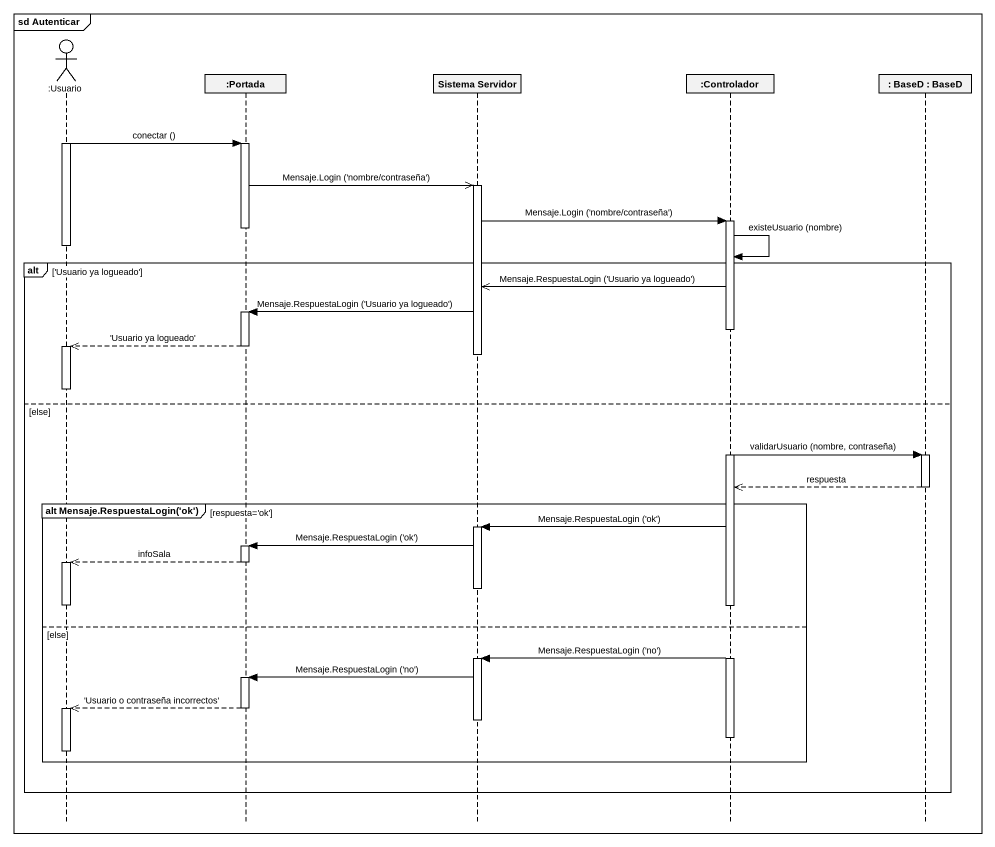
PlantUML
@startuml
mainframe sd Autenticar
hide footbox
actor ":Usuario" as Usuario
participant ":Portada" as Portada
participant "Sistema Servidor" as Sistema_Servidor
participant ":Controlador" as Controlador
participant ": BaseD : BaseD" as BaseD

activate Usuario
Usuario -> Portada : conectar ()
activate Portada
Portada ->> Sistema_Servidor : Mensaje.Login ('nombre/contraseña')
activate Sistema_Servidor
Sistema_Servidor -> Controlador : Mensaje.Login ('nombre/contraseña')
activate Controlador
deactivate Portada
deactivate Usuario
Controlador -> Controlador : existeUsuario (nombre)
alt 'Usuario ya logueado'
  Controlador ->> Sistema_Servidor : Mensaje.RespuestaLogin ('Usuario ya logueado')
  Sistema_Servidor -> Portada : Mensaje.RespuestaLogin ('Usuario ya logueado')
  activate Portada
  deactivate Controlador
  Portada -->> Usuario : 'Usuario ya logueado'
  deactivate Portada
  activate Usuario
  deactivate Sistema_Servidor
  deactivate Usuario
else else
  activate Controlador
  Controlador -> BaseD : validarUsuario (nombre, contraseña)
  activate BaseD
  BaseD -->> Controlador : respuesta
  deactivate BaseD
  group alt Mensaje.RespuestaLogin('ok') [respuesta='ok']
    Controlador -> Sistema_Servidor : Mensaje.RespuestaLogin ('ok')
    activate Sistema_Servidor
    Sistema_Servidor -> Portada : Mensaje.RespuestaLogin ('ok')
    activate Portada
    Portada -->> Usuario : infoSala
    deactivate Portada
    activate Usuario
    deactivate Sistema_Servidor
    deactivate Usuario
  else else
    Controlador -> Sistema_Servidor : Mensaje.RespuestaLogin ('no')
    activate Sistema_Servidor
    Sistema_Servidor -> Portada : Mensaje.RespuestaLogin ('no')
    activate Portada
    Portada -->> Usuario : 'Usuario o contraseña incorrectos'
    deactivate Portada
    activate Usuario
    deactivate Sistema_Servidor
    deactivate Controlador
    deactivate Usuario
  end
end
@enduml
